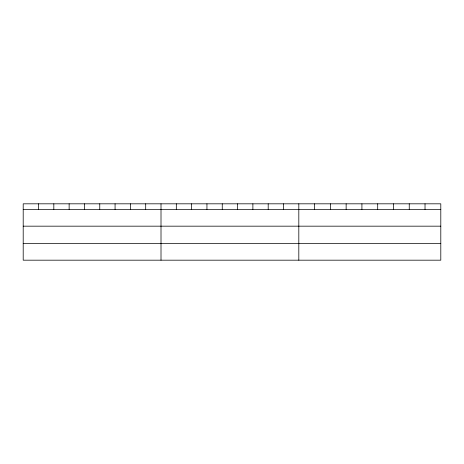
<?xml version="1.0" encoding="UTF-8"?>
<svg xmlns="http://www.w3.org/2000/svg" width="464" height="464" viewBox="0 0 464 464"><rect width="100%" height="100%" fill="white"/><g stroke="black" fill="none" stroke-linecap="round" stroke-linejoin="round"><path stroke-width="0.7" d="M440.8 209.415L440.8 260.182L23.2 260.182L23.2 203.818L440.8 203.818L440.8 209.415L23.2 209.415M23.2 226.171L440.8 226.171M23.2 243.432L440.8 243.432M425.024 203.818L425.024 209.415M409.248 203.818L409.248 209.415M393.472 203.818L393.472 209.415M377.696 203.818L377.696 209.415M361.92 203.818L361.92 209.415M346.144 203.818L346.144 209.415M330.368 203.818L330.368 209.415M314.592 203.818L314.592 209.415M298.816 203.818L298.816 260.182M283.504 203.818L283.504 209.415M268.192 203.818L268.192 209.415M252.88 203.818L252.88 209.415M237.568 203.818L237.568 209.415M222.256 203.818L222.256 209.415M206.944 203.818L206.944 209.415M191.632 203.818L191.632 209.415M176.32 203.818L176.32 209.415M161.008 203.818L161.008 260.182M145.696 203.818L145.696 209.415M130.384 203.818L130.384 209.415M115.072 203.818L115.072 209.415M99.76 203.818L99.76 209.415M84.448 203.818L84.448 209.415M69.136 203.818L69.136 209.415M53.824 203.818L53.824 209.415M38.512 203.818L38.512 209.415"/></g></svg>
